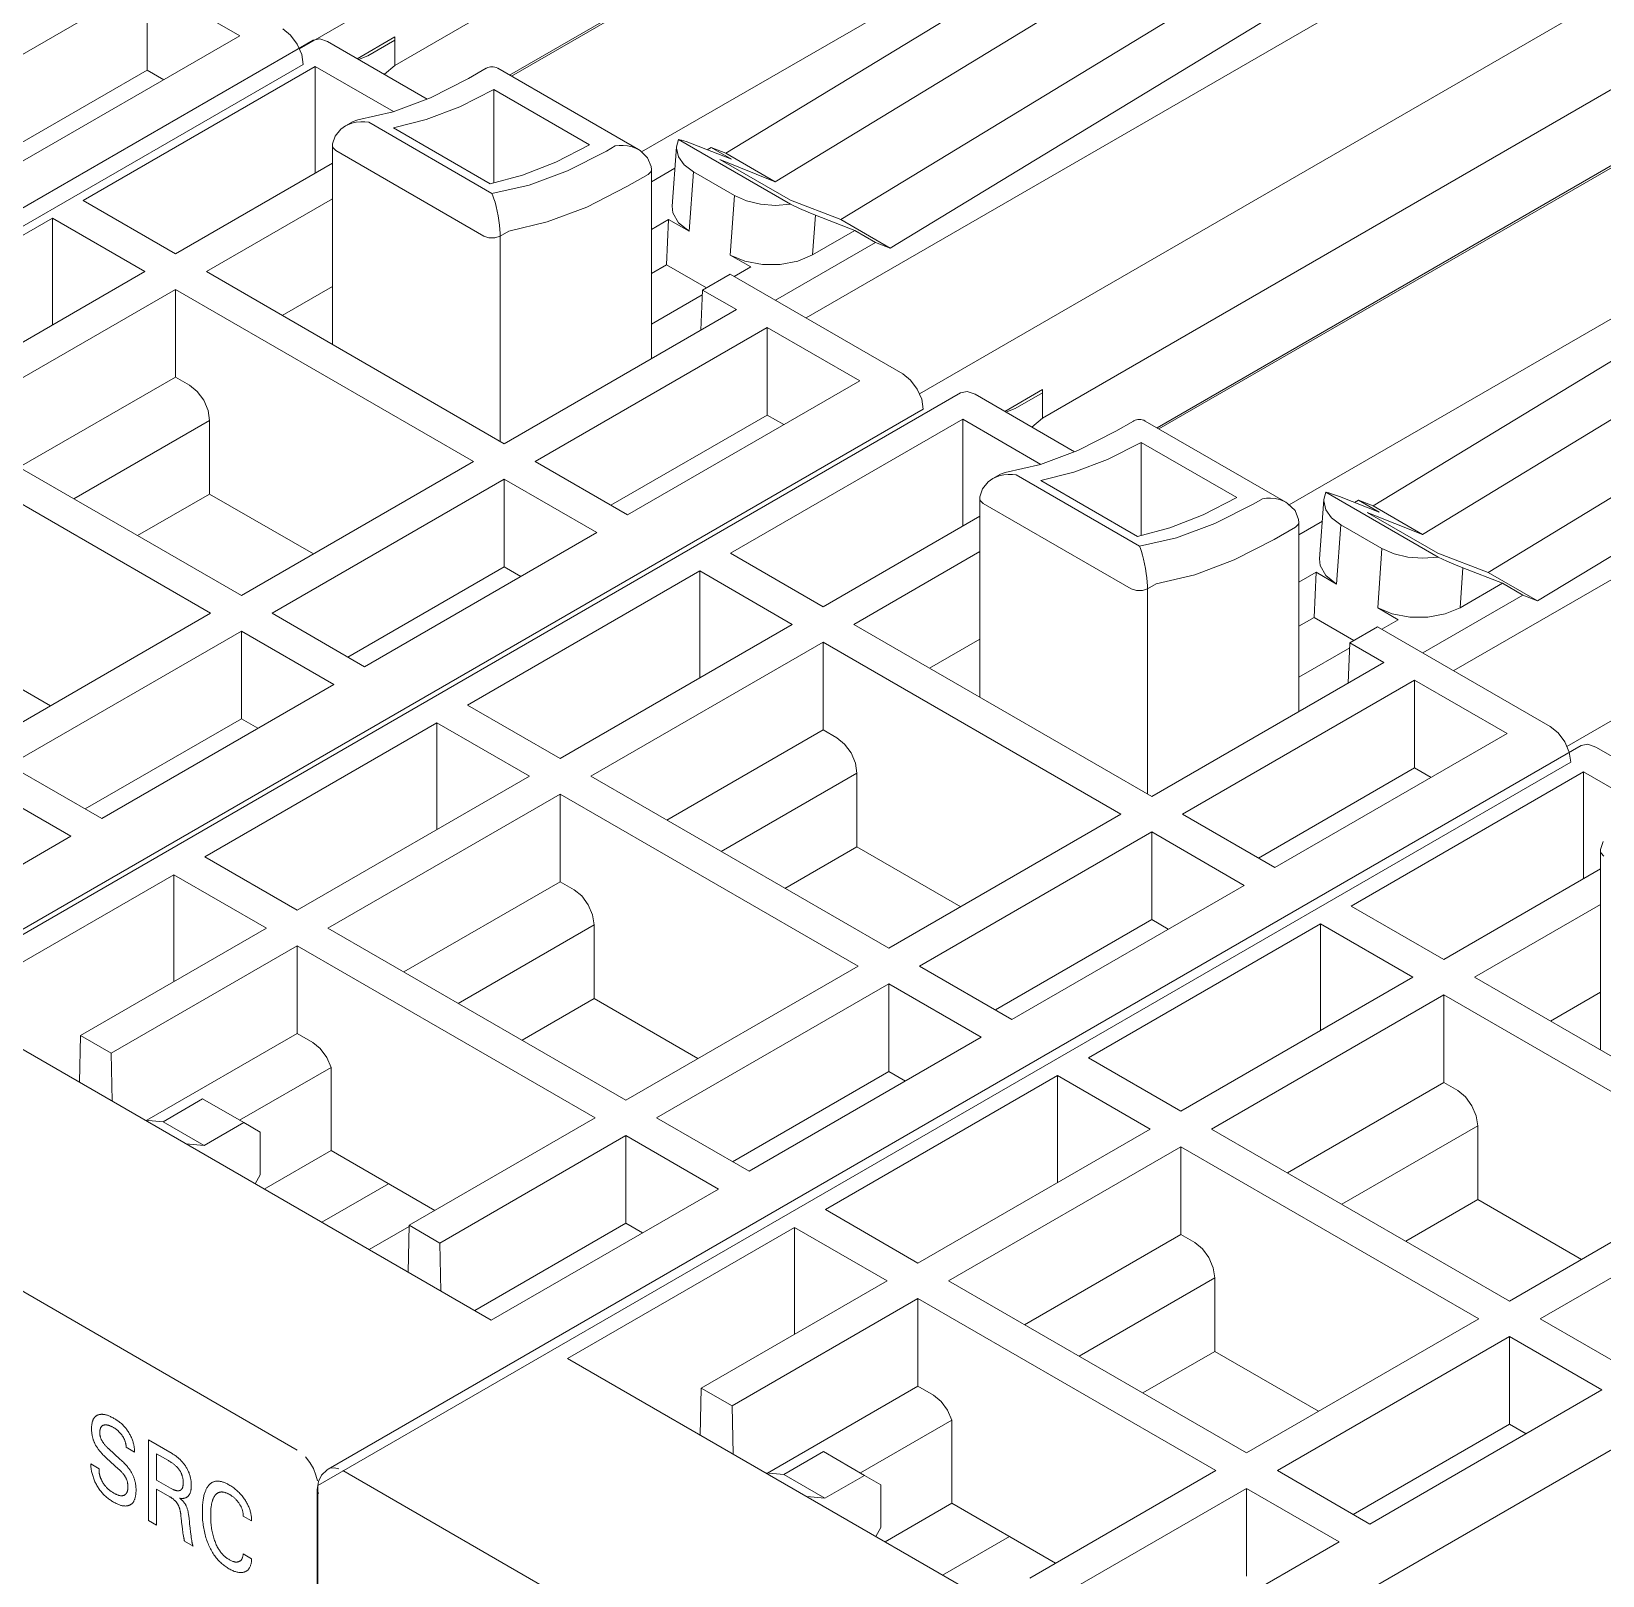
# Model space of a CAD drawing. Header units: inches. Extents: x 67248 to 85686, y -40174 to -31152.
# Drawn here: x 82487.29 to 82516.5, y -32915.84 to -32887.14 of the extents above; entities that cross this region are included whole.
import ezdxf

# ---------------------------------------------------------------- set-up
doc = ezdxf.new("R2010")
doc.units = ezdxf.units.IN
doc.header["$MEASUREMENT"] = 0

# ---------------------------------------------------------------- blocks, each defined once
blk = doc.blocks.new('ET200S')
at = {"lineweight": 0}
for p, q in [((110.693, 51.193), (97.621, 43.646)), ((101.272, 43.175), (113.043, 49.971)), ((110.338, 49.754), (99.267, 43.362)), ((110.338, 48.448), (101.239, 43.194)), ((112.427, 47.017), (103.513, 41.871)), ((112.957, 46.711), (104.961, 41.85)), ((113.805, 46.221), (105.81, 41.36)), ((114.937, 45.568), (106.941, 40.707)), ((121.365, 45.258), (108.293, 37.711)), ((115.573, 44.949), (107.79, 40.217)), ((95.002, 44.788), (91.006, 42.481)), ((95.002, 44.788), (95.002, 43.28)), ((95.002, 44.788), (96.594, 43.869)), ((116.316, 44.772), (106.345, 39.016)), ((92.598, 41.562), (96.594, 43.869)), ((97.336, 43.991), (97.471, 43.882)), ((97.471, 43.882), (97.586, 43.727)), ((97.858, 43.796), (97.972, 43.819)), ((97.972, 43.819), (98.108, 43.772)), ((99.267, 43.852), (98.618, 43.477)), ((99.267, 43.362), (99.267, 43.852)), ((112.415, 37.105), (124.186, 43.901)), ((76.291, 31.345), (97.858, 43.796)), ((97.586, 43.727), (97.662, 43.551)), ((97.662, 43.551), (97.689, 43.379)), ((99.822, 42.782), (98.108, 43.772)), ((98.801, 43.528), (99.267, 43.797)), ((121.482, 43.684), (110.41, 37.292)), ((76.122, 30.927), (97.689, 43.379)), ((95.002, 43.28), (92.312, 41.727)), ((97.896, 43.344), (93.899, 41.036)), ((95.288, 43.115), (95.002, 43.28)), ((97.896, 43.344), (97.896, 41.505)), ((97.896, 43.344), (99.242, 42.566)), ((98.64, 43.464), (98.801, 43.528)), ((99.084, 43.208), (99.267, 43.362)), ((100.533, 43.137), (100.836, 43.311)), ((100.846, 43.315), (100.836, 43.312)), ((100.843, 43.315), (100.836, 43.312)), ((100.864, 43.325), (100.843, 43.315)), ((100.886, 43.332), (100.864, 43.325)), ((100.91, 43.337), (100.886, 43.332)), ((100.934, 43.338), (100.91, 43.337)), ((100.96, 43.337), (100.934, 43.338)), ((100.985, 43.332), (100.96, 43.337)), ((101.01, 43.324), (100.985, 43.332)), ((101.036, 43.312), (101.01, 43.324)), ((101.027, 43.315), (101.036, 43.312)), ((101.037, 43.311), (103.457, 41.914)), ((100.533, 43.137), (99.876, 42.802)), ((99.876, 42.802), (99.235, 42.564)), ((100.384, 42.65), (100.967, 42.944)), ((100.967, 41.341), (100.967, 42.944)), ((102.614, 41.994), (100.967, 42.944)), ((99.235, 42.564), (98.626, 42.426)), ((99.806, 42.43), (100.384, 42.65)), ((98.333, 42.264), (98.235, 42.146)), ((98.415, 42.322), (98.333, 42.264)), ((98.415, 42.322), (98.546, 42.398)), ((98.415, 42.322), (98.453, 42.341)), ((98.415, 42.322), (98.415, 42.322)), ((98.453, 42.341), (98.525, 42.368)), ((98.525, 42.368), (98.601, 42.384)), ((98.546, 42.398), (98.626, 42.426)), ((98.601, 42.384), (98.677, 42.391)), ((98.677, 42.391), (98.749, 42.39)), ((98.749, 42.39), (98.815, 42.384)), ((100.936, 41.159), (98.815, 42.384)), ((99.239, 42.286), (99.806, 42.43)), ((100.905, 41.324), (99.239, 42.286)), ((121.482, 42.377), (112.383, 37.124)), ((98.192, 42.009), (98.191, 41.976)), ((98.191, 41.976), (98.191, 38.559)), ((98.191, 41.976), (98.197, 41.946)), ((98.235, 42.146), (98.192, 42.009)), ((98.197, 41.946), (98.249, 41.894)), ((102.614, 41.994), (102.033, 41.698)), ((103.058, 41.976), (102.905, 41.887)), ((103.123, 41.982), (103.058, 41.976)), ((103.195, 41.983), (103.123, 41.982)), ((103.271, 41.976), (103.195, 41.983)), ((103.348, 41.96), (103.271, 41.976)), ((103.42, 41.933), (103.348, 41.96)), ((103.457, 41.914), (103.42, 41.933)), ((104.113, 41.96), (104.039, 40.938)), ((104.113, 41.96), (104.112, 41.936)), ((104.112, 41.936), (104.146, 41.787)), ((104.146, 42.086), (104.113, 41.96)), ((104.197, 42.075), (104.146, 42.086)), ((104.146, 42.086), (106.077, 40.971)), ((104.277, 42.05), (104.197, 42.075)), ((104.383, 42.011), (104.277, 42.05)), ((104.383, 42.011), (105.062, 41.745)), ((104.641, 41.91), (104.709, 41.949)), ((104.961, 41.85), (104.709, 41.949)), ((104.709, 41.949), (105.062, 41.745)), ((95.491, 40.117), (98.191, 41.676)), ((100.795, 40.424), (98.249, 41.894)), ((102.033, 41.698), (101.462, 41.474)), ((102.905, 41.887), (102.236, 41.547)), ((103.458, 41.914), (103.457, 41.914)), ((103.487, 41.896), (103.458, 41.914)), ((103.616, 41.772), (103.487, 41.896)), ((103.678, 41.619), (103.616, 41.772)), ((104.146, 41.787), (104.246, 41.648)), ((104.246, 41.648), (104.405, 41.528)), ((105.81, 41.36), (104.858, 41.74)), ((104.858, 41.74), (106.072, 41.04)), ((104.961, 41.85), (105.81, 41.36)), ((101.462, 41.474), (100.905, 41.324)), ((102.236, 41.547), (101.577, 41.303)), ((103.623, 41.486), (103.258, 41.275)), ((103.623, 41.486), (103.675, 41.537)), ((103.675, 41.537), (103.682, 41.567)), ((103.682, 41.568), (103.678, 41.619)), ((103.682, 41.356), (104.086, 41.59)), ((103.682, 38.314), (103.682, 41.568)), ((104.405, 41.528), (104.33, 40.506)), ((104.405, 41.528), (105.112, 41.12)), ((101.577, 41.303), (100.936, 41.159)), ((100.936, 41.159), (100.953, 41.118)), ((100.953, 41.118), (100.971, 41.067)), ((103.258, 41.275), (102.569, 40.923)), ((105.037, 40.098), (105.112, 41.12)), ((105.112, 41.12), (105.318, 41.029)), ((95.491, 40.117), (93.899, 41.036)), ((98.191, 41.064), (96.021, 39.812)), ((100.971, 41.067), (100.99, 41.005)), ((100.99, 41.005), (101.009, 40.934)), ((101.009, 40.934), (101.027, 40.855)), ((101.027, 40.855), (101.043, 40.773)), ((102.569, 40.923), (101.889, 40.667)), ((104.05, 40.825), (104.039, 40.938)), ((105.318, 41.029), (105.559, 40.971)), ((105.559, 40.971), (105.817, 40.952)), ((105.817, 40.952), (106.077, 40.971)), ((106.941, 40.707), (106.072, 41.04)), ((106.077, 40.971), (106.231, 40.901)), ((106.231, 40.901), (106.376, 40.838)), ((106.376, 40.838), (106.504, 40.786)), ((123.57, 40.947), (114.656, 35.801)), ((93.37, 40.731), (89.374, 38.424)), ((93.37, 40.731), (93.37, 38.893)), ((93.37, 40.731), (94.962, 39.812)), ((101.043, 40.773), (101.056, 40.69)), ((101.056, 40.69), (101.066, 40.611)), ((101.066, 40.611), (101.073, 40.538)), ((101.889, 40.667), (101.227, 40.511)), ((103.682, 40.54), (103.977, 40.71)), ((103.943, 39.93), (103.977, 40.71)), ((103.977, 40.71), (104.33, 40.506)), ((104.147, 40.651), (104.05, 40.825)), ((104.33, 40.506), (104.147, 40.651)), ((106.454, 40.099), (106.504, 40.786)), ((106.504, 40.786), (107.184, 40.52)), ((106.941, 40.707), (107.79, 40.217)), ((124.1, 40.641), (116.105, 35.78)), ((100.884, 40.394), (100.795, 40.424)), ((100.988, 40.394), (100.884, 40.394)), ((101.078, 40.424), (100.988, 40.394)), ((101.073, 40.538), (101.077, 40.475)), ((101.077, 40.475), (101.078, 40.424)), ((101.227, 40.511), (101.078, 40.424)), ((101.078, 40.424), (101.078, 36.892)), ((107.537, 40.316), (105.815, 39.322)), ((106.454, 40.099), (107.184, 40.52)), ((107.537, 40.316), (107.184, 40.52)), ((107.79, 40.217), (107.537, 40.316)), ((105.289, 39.992), (105.037, 40.098)), ((105.037, 40.098), (105.391, 39.893)), ((106.454, 40.099), (106.201, 39.993)), ((124.949, 40.151), (116.953, 35.29)), ((90.966, 37.505), (94.962, 39.812)), ((101.148, 36.851), (96.021, 39.812)), ((103.682, 39.779), (103.943, 39.93)), ((104.628, 39.535), (103.943, 39.93)), ((104.56, 39.496), (105.037, 39.771)), ((108.007, 38.056), (105.037, 39.771)), ((105.108, 39.73), (105.391, 39.893)), ((105.59, 39.936), (105.289, 39.992)), ((105.899, 39.936), (105.59, 39.936)), ((106.201, 39.993), (105.899, 39.936)), ((95.491, 39.506), (91.495, 37.199)), ((95.491, 39.506), (95.491, 37.998)), ((95.491, 39.506), (100.619, 36.546)), ((98.191, 39.556), (97.327, 39.058)), ((104.529, 38.803), (104.56, 39.496)), ((105.144, 39.159), (104.56, 39.496)), ((126.08, 39.498), (118.085, 34.637)), ((103.682, 38.907), (104.556, 39.412)), ((101.148, 36.851), (105.144, 39.159)), ((132.508, 39.188), (119.436, 31.641)), ((105.674, 38.853), (101.678, 36.546)), ((105.674, 38.853), (105.674, 37.345)), ((105.674, 38.853), (107.266, 37.934)), ((127.459, 38.702), (117.489, 32.946)), ((126.717, 38.879), (118.933, 34.147)), ((95.491, 37.998), (92.801, 36.445)), ((95.731, 37.86), (95.491, 37.998)), ((95.731, 37.86), (95.864, 37.752)), ((103.27, 35.627), (107.266, 37.934)), ((108.007, 38.056), (108.143, 37.947)), ((108.143, 37.947), (108.257, 37.792)), ((87.434, 25.275), (109.001, 37.726)), ((95.864, 37.752), (95.975, 37.6)), ((95.975, 37.6), (96.05, 37.425)), ((108.257, 37.792), (108.334, 37.616)), ((108.334, 37.616), (108.361, 37.444)), ((109.001, 37.726), (109.116, 37.749)), ((109.116, 37.749), (109.251, 37.702)), ((110.965, 36.712), (109.251, 37.702)), ((110.41, 37.782), (109.761, 37.407)), ((109.944, 37.458), (110.41, 37.727)), ((110.41, 37.292), (110.41, 37.782)), ((86.794, 24.993), (108.361, 37.444)), ((96.05, 37.425), (96.076, 37.253)), ((105.674, 37.345), (102.984, 35.792)), ((105.96, 37.18), (105.674, 37.345)), ((109.783, 37.394), (109.944, 37.458)), ((96.623, 34.239), (91.495, 37.199)), ((96.076, 37.253), (93.739, 35.904)), ((96.076, 37.253), (96.076, 35.985)), ((109.039, 37.274), (105.043, 34.966)), ((109.039, 37.274), (109.039, 35.435)), ((109.039, 37.274), (110.385, 36.496)), ((110.227, 37.138), (110.41, 37.292)), ((111.677, 37.067), (111.019, 36.732)), ((111.677, 37.067), (111.979, 37.241)), ((111.989, 37.245), (111.979, 37.241)), ((111.986, 37.245), (111.979, 37.241)), ((112.007, 37.255), (111.986, 37.245)), ((112.029, 37.262), (112.007, 37.255)), ((112.053, 37.267), (112.029, 37.262)), ((112.078, 37.268), (112.053, 37.267)), ((112.103, 37.267), (112.078, 37.268)), ((112.128, 37.262), (112.103, 37.267)), ((112.154, 37.254), (112.128, 37.262)), ((112.179, 37.241), (112.154, 37.254)), ((112.17, 37.245), (112.179, 37.241)), ((112.18, 37.241), (114.6, 35.844)), ((90.966, 36.893), (96.094, 33.933)), ((111.528, 36.58), (112.111, 36.874)), ((112.111, 35.271), (112.111, 36.874)), ((113.757, 35.924), (112.111, 36.874)), ((96.623, 34.239), (100.619, 36.546)), ((103.27, 35.627), (101.678, 36.546)), ((111.019, 36.732), (110.378, 36.494)), ((110.95, 36.36), (111.528, 36.58)), ((101.148, 36.24), (97.152, 33.933)), ((101.148, 36.24), (101.148, 34.732)), ((101.148, 36.24), (102.74, 35.321)), ((109.558, 36.252), (109.476, 36.194)), ((109.558, 36.252), (109.596, 36.271)), ((109.558, 36.252), (109.558, 36.252)), ((109.559, 36.252), (109.69, 36.328)), ((109.596, 36.271), (109.668, 36.298)), ((109.668, 36.298), (109.744, 36.314)), ((109.69, 36.328), (109.769, 36.356)), ((109.744, 36.314), (109.82, 36.321)), ((110.378, 36.494), (109.769, 36.356)), ((109.82, 36.321), (109.893, 36.32)), ((109.893, 36.32), (109.958, 36.314)), ((112.079, 35.089), (109.958, 36.314)), ((110.382, 36.216), (110.95, 36.36)), ((94.837, 35.27), (96.076, 35.985)), ((97.862, 34.954), (96.076, 35.985)), ((109.379, 36.076), (109.336, 35.939)), ((109.476, 36.194), (109.379, 36.076)), ((112.048, 35.254), (110.382, 36.216)), ((115.29, 36.016), (115.257, 35.89)), ((115.341, 36.005), (115.29, 36.016)), ((115.29, 36.016), (117.22, 34.901)), ((115.42, 35.98), (115.341, 36.005)), ((115.526, 35.941), (115.42, 35.98)), ((109.336, 35.939), (109.334, 35.906)), ((109.334, 35.906), (109.334, 32.489)), ((109.334, 35.905), (109.341, 35.875)), ((109.341, 35.875), (109.392, 35.824)), ((111.938, 34.354), (109.392, 35.824)), ((113.757, 35.924), (113.177, 35.628)), ((114.048, 35.817), (113.379, 35.477)), ((114.201, 35.905), (114.048, 35.817)), ((114.266, 35.912), (114.201, 35.905)), ((114.339, 35.913), (114.266, 35.912)), ((114.415, 35.906), (114.339, 35.913)), ((114.491, 35.89), (114.415, 35.906)), ((114.563, 35.863), (114.491, 35.89)), ((114.601, 35.844), (114.563, 35.863)), ((114.601, 35.844), (114.601, 35.844)), ((114.63, 35.825), (114.601, 35.844)), ((114.759, 35.702), (114.63, 35.825)), ((114.821, 35.549), (114.759, 35.702)), ((115.257, 35.89), (115.182, 34.868)), ((115.257, 35.89), (115.256, 35.866)), ((115.256, 35.866), (115.29, 35.716)), ((115.29, 35.716), (115.389, 35.578)), ((115.526, 35.941), (116.205, 35.675)), ((115.784, 35.84), (115.852, 35.879)), ((116.105, 35.78), (115.852, 35.879)), ((115.852, 35.879), (116.205, 35.675)), ((116.105, 35.78), (116.953, 35.29)), ((106.635, 34.047), (109.334, 35.606)), ((113.177, 35.628), (112.605, 35.404)), ((113.379, 35.477), (112.72, 35.233)), ((114.766, 35.415), (114.818, 35.467)), ((114.818, 35.467), (114.825, 35.497)), ((114.825, 35.497), (114.821, 35.549)), ((114.825, 35.286), (115.23, 35.52)), ((114.825, 32.244), (114.825, 35.497)), ((115.389, 35.578), (115.548, 35.458)), ((115.548, 35.458), (115.474, 34.436)), ((115.548, 35.458), (116.255, 35.05)), ((116.953, 35.29), (116.001, 35.67)), ((116.001, 35.67), (117.215, 34.969)), ((98.744, 33.014), (102.74, 35.321)), ((112.605, 35.404), (112.048, 35.254)), ((112.72, 35.233), (112.079, 35.089)), ((114.402, 35.205), (113.712, 34.853)), ((114.766, 35.415), (114.402, 35.205)), ((106.635, 34.047), (105.043, 34.966)), ((109.334, 34.994), (107.164, 33.742)), ((112.079, 35.089), (112.096, 35.048)), ((112.096, 35.048), (112.114, 34.997)), ((112.114, 34.997), (112.133, 34.935)), ((112.133, 34.935), (112.152, 34.864)), ((116.181, 34.027), (116.255, 35.05)), ((116.255, 35.05), (116.462, 34.959)), ((116.462, 34.959), (116.702, 34.901)), ((116.702, 34.901), (116.961, 34.881)), ((116.961, 34.881), (117.22, 34.901)), ((118.085, 34.637), (117.215, 34.969)), ((117.22, 34.901), (117.374, 34.831)), ((101.148, 34.732), (98.458, 33.179)), ((104.513, 34.661), (100.517, 32.354)), ((101.434, 34.567), (101.148, 34.732)), ((104.513, 34.661), (104.513, 32.823)), ((104.513, 34.661), (106.105, 33.742)), ((112.152, 34.864), (112.17, 34.785)), ((112.17, 34.785), (112.186, 34.703)), ((112.186, 34.703), (112.199, 34.62)), ((112.199, 34.62), (112.21, 34.541)), ((113.712, 34.853), (113.032, 34.597)), ((114.825, 34.469), (115.12, 34.64)), ((115.087, 33.86), (115.12, 34.64)), ((115.12, 34.64), (115.474, 34.436)), ((115.193, 34.755), (115.182, 34.868)), ((115.29, 34.581), (115.193, 34.755)), ((117.374, 34.831), (117.519, 34.768)), ((117.519, 34.768), (117.647, 34.716)), ((117.598, 34.029), (117.647, 34.716)), ((117.647, 34.716), (118.327, 34.45)), ((118.085, 34.637), (118.933, 34.147)), ((112.028, 34.324), (111.938, 34.354)), ((112.221, 34.354), (112.131, 34.324)), ((112.21, 34.541), (112.216, 34.468)), ((112.216, 34.468), (112.22, 34.405)), ((112.22, 34.405), (112.221, 34.354)), ((112.371, 34.44), (112.221, 34.354)), ((112.221, 34.354), (112.221, 30.822)), ((113.032, 34.597), (112.371, 34.44)), ((115.474, 34.436), (115.29, 34.581)), ((117.598, 34.029), (118.327, 34.45)), ((118.68, 34.246), (118.327, 34.45)), ((112.131, 34.324), (112.028, 34.324)), ((118.68, 34.246), (116.959, 33.252)), ((118.933, 34.147), (118.68, 34.246)), ((92.097, 31.626), (96.094, 33.933)), ((98.744, 33.014), (97.152, 33.933)), ((114.825, 33.709), (115.087, 33.86)), ((115.771, 33.465), (115.087, 33.86)), ((116.433, 33.922), (116.181, 34.027)), ((116.181, 34.027), (116.534, 33.823)), ((116.251, 33.66), (116.534, 33.823)), ((116.733, 33.866), (116.433, 33.922)), ((117.043, 33.866), (116.733, 33.866)), ((117.344, 33.922), (117.043, 33.866)), ((117.598, 34.029), (117.344, 33.922)), ((96.623, 33.627), (92.627, 31.32)), ((96.623, 33.627), (96.623, 32.119)), ((96.623, 33.627), (98.215, 32.708)), ((102.109, 31.434), (106.105, 33.742)), ((112.292, 30.781), (107.164, 33.742)), ((115.704, 33.426), (116.18, 33.701)), ((119.151, 31.986), (116.18, 33.701)), ((93.336, 32.341), (91.55, 33.372)), ((106.635, 33.436), (102.639, 31.129)), ((106.635, 33.436), (106.635, 31.928)), ((106.635, 33.436), (111.762, 30.476)), ((109.334, 33.486), (108.47, 32.988)), ((114.825, 32.836), (115.7, 33.341)), ((115.672, 32.733), (115.704, 33.426)), ((116.288, 33.088), (115.704, 33.426)), ((112.292, 30.781), (116.288, 33.088)), ((116.817, 32.783), (112.821, 30.476)), ((116.817, 32.783), (116.817, 31.275)), ((116.817, 32.783), (118.409, 31.864)), ((94.219, 30.401), (98.215, 32.708)), ((102.109, 31.434), (100.517, 32.354)), ((96.623, 32.119), (93.933, 30.566)), ((99.988, 32.048), (95.992, 29.741)), ((96.909, 31.954), (96.623, 32.119)), ((99.988, 32.048), (99.988, 30.21)), ((99.988, 32.048), (101.58, 31.129)), ((106.635, 31.928), (103.945, 30.375)), ((106.875, 31.789), (106.635, 31.928)), ((119.151, 31.986), (119.286, 31.877)), ((98.118, 19.205), (119.685, 31.656)), ((106.875, 31.789), (107.007, 31.682)), ((107.007, 31.682), (107.119, 31.53)), ((114.413, 29.557), (118.409, 31.864)), ((119.286, 31.877), (119.401, 31.722)), ((119.401, 31.722), (119.477, 31.546)), ((119.685, 31.656), (119.8, 31.679)), ((119.8, 31.679), (119.935, 31.631)), ((97.937, 18.922), (119.504, 31.374)), ((107.119, 31.53), (107.193, 31.355)), ((119.477, 31.546), (119.504, 31.374)), ((121.649, 30.642), (119.935, 31.631)), ((94.219, 30.401), (92.627, 31.32)), ((97.584, 28.822), (101.58, 31.129)), ((107.766, 28.169), (102.639, 31.129)), ((107.219, 31.183), (104.882, 29.834)), ((107.193, 31.355), (107.219, 31.183)), ((107.219, 31.183), (107.219, 29.915)), ((116.817, 31.275), (114.127, 29.722)), ((119.723, 31.203), (115.727, 28.896)), ((117.103, 31.11), (116.817, 31.275)), ((119.723, 31.203), (119.723, 29.365)), ((119.723, 31.203), (121.069, 30.426)), ((92.097, 31.015), (93.689, 30.096)), ((102.109, 30.823), (98.113, 28.516)), ((102.109, 30.823), (102.109, 29.315)), ((102.109, 30.823), (107.237, 27.863)), ((107.766, 28.169), (111.762, 30.476)), ((114.413, 29.557), (112.821, 30.476)), ((89.782, 27.84), (93.689, 30.096)), ((112.292, 30.17), (108.296, 27.863)), ((112.292, 30.17), (112.292, 28.662)), ((112.292, 30.17), (113.884, 29.251)), ((105.98, 29.2), (107.219, 29.915)), ((109.005, 28.884), (107.219, 29.915)), ((120.019, 29.869), (120.018, 29.836)), ((120.018, 29.836), (120.018, 26.419)), ((120.018, 29.835), (120.025, 29.805)), ((120.062, 30.006), (120.019, 29.869)), ((120.025, 29.805), (120.076, 29.754)), ((97.584, 28.822), (95.992, 29.741)), ((117.319, 27.977), (120.018, 29.535)), ((95.462, 29.435), (91.555, 27.179)), ((95.462, 29.435), (95.462, 27.597)), ((95.462, 29.435), (97.054, 28.516)), ((102.109, 29.315), (99.419, 27.762)), ((102.349, 29.177), (102.109, 29.315)), ((109.887, 26.944), (113.884, 29.251)), ((102.349, 29.177), (102.482, 29.069)), ((102.482, 29.069), (102.593, 28.917)), ((102.593, 28.917), (102.667, 28.742)), ((102.667, 28.742), (102.693, 28.57)), ((117.319, 27.977), (115.727, 28.896)), ((120.018, 28.924), (117.848, 27.672)), ((93.854, 26.669), (97.054, 28.516)), ((103.241, 25.556), (98.113, 28.516)), ((102.693, 28.57), (100.357, 27.221)), ((102.693, 28.57), (102.693, 27.302)), ((112.292, 28.662), (109.602, 27.109)), ((115.197, 28.591), (111.201, 26.283)), ((112.577, 28.497), (112.292, 28.662)), ((115.197, 28.591), (115.197, 26.752)), ((115.197, 28.591), (116.789, 27.672)), ((97.584, 28.21), (94.384, 26.363)), ((97.584, 28.21), (97.584, 26.702)), ((97.584, 28.21), (102.711, 25.25)), ((103.241, 25.556), (107.237, 27.863)), ((109.887, 26.944), (108.296, 27.863)), ((112.793, 25.364), (116.789, 27.672)), ((122.976, 24.711), (117.848, 27.672)), ((107.766, 27.557), (103.77, 25.25)), ((107.766, 27.557), (107.766, 26.049)), ((107.766, 27.557), (109.358, 26.638)), ((117.319, 27.366), (113.323, 25.059)), ((117.319, 27.366), (117.319, 25.858)), ((117.319, 27.366), (122.446, 24.406)), ((120.018, 27.416), (119.154, 26.917)), ((100.925, 21.77), (91.555, 27.179)), ((101.455, 26.587), (102.693, 27.302)), ((104.479, 26.271), (102.693, 27.302)), ((93.836, 25.863), (93.854, 26.669)), ((94.384, 26.363), (93.854, 26.669)), ((97.584, 26.702), (94.997, 25.209)), ((97.851, 26.548), (97.584, 26.702)), ((97.851, 26.548), (97.982, 26.442)), ((105.362, 24.331), (109.358, 26.638)), ((94.384, 26.363), (94.402, 25.536)), ((97.982, 26.442), (98.093, 26.292)), ((98.093, 26.292), (98.168, 26.119)), ((112.793, 25.364), (111.201, 26.283)), ((98.168, 26.119), (96.593, 25.21)), ((98.168, 26.119), (98.168, 24.689)), ((107.766, 26.049), (105.076, 24.496)), ((110.672, 25.978), (106.676, 23.671)), ((108.052, 25.884), (107.766, 26.049)), ((110.672, 25.978), (110.672, 24.14)), ((110.672, 25.978), (112.264, 25.059)), ((117.319, 25.858), (114.629, 24.305)), ((117.558, 25.719), (117.319, 25.858)), ((117.558, 25.719), (117.691, 25.612)), ((95.957, 25.577), (95.277, 25.184)), ((95.957, 25.577), (96.665, 25.169)), ((117.691, 25.612), (117.803, 25.46)), ((117.803, 25.46), (117.877, 25.284)), ((97.584, 19.535), (87.684, 25.25)), ((95.277, 25.184), (94.963, 25.212)), ((95.277, 25.184), (95.984, 24.776)), ((96.665, 25.169), (95.984, 24.776)), ((96.665, 25.169), (96.947, 25.005)), ((99.511, 23.403), (102.711, 25.25)), ((105.362, 24.331), (103.77, 25.25)), ((108.621, 12.852), (130.188, 25.304)), ((117.877, 25.284), (117.903, 25.112)), ((96.947, 24.27), (96.947, 25.005)), ((103.241, 24.945), (100.041, 23.097)), ((103.241, 24.945), (103.241, 23.436)), ((103.241, 24.945), (104.833, 24.025)), ((108.268, 22.752), (112.264, 25.059)), ((118.45, 22.098), (113.323, 25.059)), ((117.903, 25.112), (115.566, 23.763)), ((117.903, 25.112), (117.903, 23.845)), ((95.984, 24.776), (95.67, 24.804)), ((97.018, 24.025), (98.168, 24.689)), ((99.954, 23.658), (98.168, 24.689)), ((112.793, 24.753), (108.797, 22.446)), ((112.793, 24.753), (112.793, 23.245)), ((112.793, 24.753), (117.921, 21.793)), ((118.45, 22.098), (122.446, 24.406)), ((96.947, 24.27), (96.859, 24.117)), ((98.008, 23.454), (99.158, 24.118)), ((122.976, 24.1), (118.979, 21.793)), ((100.925, 21.77), (104.833, 24.025)), ((116.664, 23.13), (117.903, 23.845)), ((119.689, 22.814), (117.903, 23.845)), ((108.268, 22.752), (106.676, 23.671)), ((99.511, 23.382), (98.821, 22.984)), ((99.511, 23.403), (99.493, 22.597)), ((100.041, 23.097), (99.511, 23.403)), ((103.241, 23.436), (100.64, 21.935)), ((106.146, 23.365), (102.239, 21.109)), ((103.527, 23.271), (103.241, 23.436)), ((106.146, 23.365), (106.146, 21.527)), ((106.146, 23.365), (107.738, 22.446)), ((100.059, 22.27), (100.041, 23.097)), ((112.793, 23.245), (110.103, 21.692)), ((113.033, 23.107), (112.793, 23.245)), ((113.033, 23.107), (113.165, 22.999)), ((113.165, 22.999), (113.277, 22.847)), ((113.277, 22.847), (113.351, 22.672)), ((104.538, 20.598), (107.738, 22.446)), ((113.925, 19.486), (108.797, 22.446)), ((113.377, 22.5), (111.041, 21.151)), ((113.351, 22.672), (113.377, 22.5)), ((113.377, 22.5), (113.377, 21.232)), ((108.268, 22.14), (105.068, 20.293)), ((108.268, 22.14), (108.268, 20.632)), ((108.268, 22.14), (113.395, 19.18)), ((113.925, 19.486), (117.921, 21.793)), ((120.571, 20.874), (118.979, 21.793)), ((118.45, 21.487), (114.454, 19.18)), ((118.45, 21.487), (118.45, 19.979)), ((118.45, 21.487), (120.042, 20.568)), ((111.609, 15.7), (102.239, 21.109)), ((112.139, 20.517), (113.377, 21.232)), ((115.163, 20.201), (113.377, 21.232)), ((104.52, 19.793), (104.538, 20.598)), ((105.068, 20.293), (104.538, 20.598)), ((108.268, 20.632), (105.681, 19.139)), ((108.535, 20.478), (108.268, 20.632)), ((116.046, 18.261), (120.042, 20.568)), ((105.068, 20.293), (105.086, 19.466)), ((108.535, 20.478), (108.666, 20.372)), ((108.666, 20.372), (108.777, 20.222)), ((108.852, 20.049), (107.277, 19.14)), ((108.777, 20.222), (108.852, 20.049)), ((108.852, 20.049), (108.852, 18.619)), ((118.45, 19.979), (115.76, 18.426)), ((118.736, 19.814), (118.45, 19.979)), ((94.335, 19.559), (94.54, 19.374)), ((94.784, 19.5), (94.642, 19.582)), ((95.023, 18.321), (95.023, 19.709)), ((95.023, 19.709), (95.43, 19.474)), ((95.163, 19.471), (95.163, 19.019)), ((95.369, 19.352), (95.163, 19.471)), ((106.641, 19.507), (105.961, 19.114)), ((106.641, 19.507), (107.348, 19.098)), ((94.033, 19.295), (94.174, 19.214)), ((94.51, 19.208), (94.304, 19.394)), ((97.801, 19.323), (97.728, 19.416)), ((97.863, 19.215), (97.801, 19.323)), ((97.907, 19.105), (97.863, 19.215)), ((98.098, 19.192), (98.118, 19.205)), ((98.152, 19.22), (98.118, 19.205)), ((98.225, 19.228), (98.152, 19.22)), ((98.3, 19.212), (98.225, 19.228)), ((95.163, 19.019), (95.406, 18.879)), ((97.931, 19.005), (97.907, 19.105)), ((97.927, 18.853), (97.948, 18.991)), ((97.948, 18.991), (98.005, 19.103)), ((98.005, 19.103), (98.098, 19.192)), ((108.268, 13.465), (98.368, 19.18)), ((105.961, 19.114), (105.647, 19.142)), ((105.961, 19.114), (106.668, 18.706)), ((107.348, 19.098), (106.668, 18.706)), ((107.348, 19.098), (107.631, 18.935)), ((107.631, 18.2), (107.631, 18.935)), ((110.195, 17.332), (113.395, 19.18)), ((116.046, 18.261), (114.454, 19.18)), ((95.163, 18.862), (95.163, 18.24)), ((95.393, 18.729), (95.163, 18.862)), ((97.927, 18.853), (97.927, -46.63)), ((97.95, 18.787), (97.927, 18.853)), ((97.937, -46.561), (97.937, 18.922)), ((106.668, 18.706), (106.354, 18.734)), ((113.925, 18.874), (110.724, 17.027)), ((113.925, 18.874), (113.925, 17.366)), ((113.925, 18.874), (115.517, 17.955)), ((95.589, 18.349), (95.582, 18.411)), ((96.799, 18.316), (96.655, 18.399)), ((107.702, 17.955), (108.852, 18.619)), ((110.638, 17.588), (108.852, 18.619)), ((95.163, 18.24), (95.023, 18.321)), ((95.749, 18.122), (95.757, 18.057)), ((107.631, 18.2), (107.543, 18.047)), ((95.791, 17.879), (95.642, 17.964)), ((95.769, 17.973), (95.764, 18.006)), ((108.692, 17.384), (109.842, 18.048)), ((111.609, 15.7), (115.517, 17.955)), ((96.655, 17.746), (96.799, 17.664))]:
    blk.add_line(p, q, dxfattribs=at)
for points in [[(94.784, 19.5), (94.784, 19.512), (94.784, 19.524), (94.784, 19.536), (94.784, 19.548), (94.783, 19.561), (94.781, 19.574), (94.779, 19.587), (94.777, 19.6), (94.775, 19.613), (94.771, 19.628), (94.768, 19.644), (94.763, 19.659), (94.759, 19.674), (94.754, 19.69), (94.748, 19.705), (94.742, 19.72), (94.736, 19.736), (94.73, 19.751), (94.723, 19.765), (94.716, 19.78), (94.708, 19.795), (94.7, 19.809), (94.692, 19.824), (94.684, 19.838), (94.675, 19.852), (94.666, 19.865), (94.657, 19.879), (94.648, 19.892), (94.638, 19.904), (94.628, 19.917), (94.618, 19.929), (94.606, 19.942), (94.594, 19.954), (94.582, 19.966), (94.57, 19.978), (94.558, 19.989), (94.545, 20), (94.533, 20.01), (94.52, 20.02), (94.507, 20.03), (94.494, 20.039), (94.481, 20.048), (94.468, 20.056), (94.455, 20.064), (94.442, 20.072), (94.429, 20.08), (94.414, 20.088), (94.4, 20.096), (94.385, 20.103), (94.371, 20.11), (94.357, 20.116), (94.342, 20.122), (94.328, 20.128), (94.317, 20.132), (94.306, 20.135), (94.295, 20.139), (94.284, 20.142), (94.273, 20.144), (94.262, 20.146), (94.251, 20.148), (94.24, 20.149), (94.231, 20.15), (94.221, 20.15), (94.211, 20.15), (94.202, 20.149), (94.193, 20.148), (94.183, 20.147), (94.175, 20.145), (94.166, 20.143), (94.158, 20.14), (94.151, 20.137), (94.143, 20.134), (94.136, 20.13), (94.129, 20.126), (94.123, 20.122), (94.116, 20.117), (94.11, 20.112), (94.104, 20.106), (94.099, 20.1), (94.093, 20.094), (94.088, 20.087), (94.084, 20.079), (94.079, 20.072), (94.075, 20.064), (94.071, 20.056), (94.067, 20.047), (94.064, 20.038), (94.061, 20.029), (94.058, 20.02), (94.055, 20.007), (94.053, 19.995), (94.051, 19.982), (94.049, 19.969), (94.047, 19.956), (94.046, 19.943), (94.045, 19.929), (94.045, 19.915), (94.045, 19.901)], [(94.045, 19.901), (94.045, 19.89), (94.045, 19.879), (94.046, 19.868), (94.046, 19.857), (94.047, 19.845), (94.049, 19.834), (94.05, 19.822), (94.051, 19.811), (94.053, 19.799), (94.055, 19.789), (94.057, 19.778), (94.06, 19.767), (94.062, 19.757), (94.065, 19.746), (94.068, 19.735), (94.071, 19.724), (94.075, 19.713), (94.078, 19.703), (94.082, 19.692), (94.086, 19.682), (94.09, 19.672), (94.095, 19.662), (94.1, 19.651), (94.104, 19.641), (94.109, 19.631), (94.115, 19.621), (94.12, 19.611), (94.126, 19.601), (94.133, 19.59), (94.14, 19.58), (94.146, 19.57), (94.153, 19.56), (94.16, 19.55), (94.168, 19.54), (94.178, 19.527), (94.188, 19.515), (94.198, 19.503), (94.208, 19.491), (94.218, 19.479), (94.229, 19.468), (94.241, 19.455), (94.254, 19.442), (94.266, 19.43), (94.279, 19.418), (94.291, 19.406), (94.304, 19.394)], [(94.335, 19.559), (94.327, 19.567), (94.319, 19.574), (94.311, 19.582), (94.303, 19.589), (94.296, 19.597), (94.288, 19.605), (94.281, 19.614), (94.274, 19.622), (94.266, 19.631), (94.259, 19.64), (94.253, 19.649), (94.248, 19.656), (94.243, 19.663), (94.238, 19.671), (94.233, 19.678), (94.229, 19.686), (94.225, 19.693), (94.22, 19.701), (94.217, 19.709), (94.213, 19.717), (94.209, 19.724), (94.206, 19.732), (94.203, 19.74), (94.201, 19.748), (94.199, 19.755), (94.197, 19.762), (94.195, 19.769), (94.193, 19.777), (94.192, 19.784), (94.19, 19.791), (94.189, 19.798), (94.189, 19.805), (94.188, 19.812), (94.187, 19.819), (94.187, 19.826), (94.187, 19.833), (94.187, 19.84), (94.187, 19.846), (94.187, 19.853), (94.188, 19.86), (94.188, 19.866), (94.189, 19.873), (94.19, 19.879), (94.191, 19.885), (94.193, 19.891), (94.194, 19.897), (94.196, 19.902), (94.197, 19.907), (94.199, 19.912), (94.201, 19.916), (94.203, 19.921), (94.206, 19.925), (94.208, 19.929), (94.211, 19.933), (94.213, 19.937), (94.216, 19.94), (94.219, 19.944), (94.223, 19.947), (94.226, 19.95), (94.23, 19.952), (94.233, 19.955), (94.237, 19.957), (94.241, 19.959), (94.245, 19.961), (94.249, 19.962), (94.254, 19.963), (94.258, 19.965), (94.263, 19.965), (94.267, 19.966), (94.273, 19.967), (94.278, 19.967), (94.284, 19.967), (94.29, 19.967), (94.295, 19.967), (94.301, 19.967), (94.307, 19.966), (94.313, 19.965), (94.321, 19.963), (94.328, 19.962), (94.336, 19.96), (94.344, 19.957), (94.351, 19.955), (94.359, 19.952), (94.367, 19.949), (94.376, 19.945), (94.385, 19.941), (94.393, 19.937), (94.402, 19.933), (94.411, 19.928), (94.42, 19.923), (94.429, 19.918), (94.436, 19.914), (94.444, 19.909), (94.451, 19.904), (94.459, 19.899), (94.466, 19.894), (94.474, 19.888), (94.481, 19.883), (94.491, 19.875), (94.5, 19.866)], [(94.5, 19.866), (94.506, 19.861), (94.511, 19.856), (94.517, 19.85), (94.522, 19.845), (94.528, 19.839), (94.533, 19.833), (94.539, 19.827), (94.544, 19.82), (94.549, 19.814), (94.554, 19.807), (94.559, 19.801), (94.564, 19.794), (94.569, 19.787), (94.573, 19.781), (94.578, 19.774), (94.582, 19.768), (94.586, 19.761), (94.59, 19.755), (94.593, 19.748), (94.597, 19.742), (94.601, 19.735), (94.604, 19.728), (94.607, 19.721), (94.61, 19.714), (94.613, 19.708), (94.616, 19.701), (94.619, 19.694), (94.621, 19.687), (94.623, 19.68), (94.626, 19.673), (94.628, 19.666), (94.63, 19.66), (94.631, 19.653), (94.633, 19.646), (94.634, 19.639), (94.636, 19.633), (94.637, 19.626), (94.638, 19.62), (94.639, 19.613), (94.64, 19.607), (94.64, 19.6), (94.641, 19.594), (94.641, 19.588), (94.642, 19.582)], [(95.56, 18.705), (95.57, 18.704), (95.58, 18.703), (95.589, 18.702), (95.599, 18.702), (95.608, 18.702), (95.617, 18.702), (95.626, 18.703), (95.635, 18.705), (95.643, 18.706), (95.651, 18.709), (95.659, 18.711), (95.667, 18.714), (95.673, 18.717), (95.679, 18.72), (95.685, 18.724), (95.69, 18.728), (95.696, 18.732), (95.701, 18.736), (95.706, 18.741), (95.711, 18.746), (95.715, 18.751), (95.72, 18.756), (95.724, 18.763), (95.729, 18.77), (95.733, 18.777), (95.737, 18.785), (95.74, 18.793), (95.743, 18.801), (95.746, 18.809), (95.749, 18.818), (95.751, 18.827), (95.754, 18.837), (95.756, 18.848), (95.757, 18.858), (95.759, 18.869), (95.76, 18.88), (95.761, 18.891), (95.761, 18.903), (95.762, 18.915), (95.762, 18.926), (95.762, 18.939), (95.761, 18.952), (95.761, 18.965), (95.76, 18.978), (95.759, 18.991), (95.757, 19.004), (95.755, 19.018), (95.753, 19.031), (95.75, 19.045), (95.748, 19.059), (95.744, 19.073), (95.741, 19.087), (95.736, 19.101), (95.732, 19.115), (95.727, 19.129), (95.722, 19.143), (95.716, 19.157), (95.71, 19.17), (95.704, 19.184), (95.697, 19.197), (95.69, 19.211), (95.683, 19.224), (95.675, 19.237), (95.667, 19.25), (95.659, 19.262), (95.651, 19.275), (95.642, 19.287), (95.633, 19.299), (95.623, 19.31), (95.614, 19.322), (95.604, 19.333), (95.595, 19.343), (95.584, 19.355), (95.573, 19.365), (95.563, 19.376), (95.552, 19.386), (95.541, 19.396), (95.53, 19.405), (95.518, 19.414), (95.506, 19.424), (95.493, 19.433), (95.481, 19.442), (95.468, 19.45), (95.456, 19.459), (95.443, 19.466), (95.43, 19.474)], [(94.033, 19.295), (94.033, 19.281), (94.033, 19.267), (94.034, 19.253), (94.035, 19.239), (94.036, 19.225), (94.038, 19.21), (94.04, 19.195), (94.043, 19.18), (94.046, 19.165), (94.05, 19.147), (94.054, 19.13), (94.059, 19.112), (94.064, 19.094), (94.07, 19.077), (94.076, 19.059), (94.082, 19.041), (94.089, 19.023), (94.097, 19.007), (94.104, 18.99), (94.112, 18.973), (94.12, 18.957), (94.128, 18.94), (94.137, 18.924), (94.147, 18.908), (94.156, 18.892), (94.166, 18.877), (94.176, 18.862), (94.186, 18.847), (94.197, 18.833), (94.208, 18.819), (94.219, 18.805), (94.231, 18.791), (94.244, 18.777), (94.257, 18.764), (94.27, 18.752), (94.283, 18.739), (94.297, 18.728), (94.31, 18.716), (94.324, 18.705), (94.338, 18.695), (94.352, 18.685), (94.366, 18.675), (94.38, 18.666), (94.394, 18.657), (94.408, 18.648), (94.422, 18.64), (94.437, 18.632), (94.453, 18.624), (94.468, 18.616), (94.483, 18.609), (94.498, 18.602), (94.513, 18.596), (94.528, 18.59), (94.539, 18.587), (94.551, 18.583), (94.562, 18.58), (94.574, 18.577), (94.585, 18.575), (94.596, 18.574), (94.607, 18.572), (94.618, 18.572), (94.628, 18.571), (94.638, 18.572), (94.648, 18.573), (94.658, 18.574), (94.667, 18.576), (94.676, 18.578), (94.685, 18.581), (94.694, 18.584), (94.701, 18.587), (94.709, 18.591), (94.716, 18.595), (94.723, 18.599), (94.729, 18.604), (94.736, 18.61), (94.742, 18.615), (94.748, 18.621), (94.753, 18.628), (94.759, 18.634), (94.764, 18.643), (94.77, 18.652), (94.775, 18.661), (94.779, 18.671), (94.784, 18.681), (94.788, 18.691), (94.791, 18.702), (94.794, 18.713), (94.797, 18.724), (94.8, 18.737), (94.803, 18.751), (94.805, 18.765), (94.807, 18.779), (94.808, 18.793), (94.809, 18.808), (94.81, 18.823), (94.81, 18.838), (94.81, 18.853)], [(94.312, 18.879), (94.306, 18.885), (94.3, 18.892), (94.294, 18.899), (94.287, 18.906), (94.282, 18.912), (94.278, 18.918), (94.273, 18.924), (94.268, 18.93), (94.263, 18.937), (94.259, 18.943), (94.254, 18.95), (94.25, 18.957), (94.245, 18.964), (94.241, 18.971), (94.237, 18.978), (94.233, 18.985), (94.229, 18.992), (94.225, 19), (94.221, 19.007), (94.218, 19.014), (94.214, 19.022), (94.211, 19.029), (94.208, 19.037), (94.205, 19.044), (94.201, 19.052), (94.198, 19.061), (94.195, 19.069), (94.193, 19.077), (94.19, 19.085), (94.188, 19.093), (94.185, 19.101), (94.183, 19.109), (94.181, 19.117), (94.18, 19.125), (94.178, 19.133), (94.177, 19.139), (94.176, 19.146), (94.175, 19.153), (94.174, 19.159), (94.174, 19.165), (94.173, 19.172), (94.173, 19.178), (94.173, 19.184), (94.173, 19.19), (94.173, 19.196), (94.173, 19.202), (94.173, 19.208), (94.174, 19.214)], [(94.51, 19.208), (94.518, 19.201), (94.527, 19.193), (94.535, 19.185), (94.544, 19.176), (94.552, 19.168), (94.56, 19.159), (94.568, 19.15), (94.576, 19.141), (94.584, 19.131), (94.592, 19.122), (94.599, 19.112), (94.605, 19.104), (94.61, 19.096), (94.615, 19.089), (94.62, 19.081), (94.625, 19.073), (94.63, 19.065), (94.634, 19.056), (94.638, 19.048), (94.642, 19.04), (94.646, 19.032), (94.65, 19.023), (94.653, 19.015), (94.656, 19.006), (94.659, 18.997), (94.661, 18.988), (94.663, 18.979), (94.665, 18.97), (94.666, 18.961), (94.668, 18.952), (94.669, 18.944), (94.67, 18.935), (94.67, 18.926), (94.671, 18.918), (94.671, 18.909), (94.671, 18.901), (94.671, 18.892), (94.671, 18.884), (94.67, 18.876), (94.669, 18.868), (94.668, 18.86), (94.667, 18.852), (94.666, 18.844), (94.665, 18.838), (94.663, 18.833), (94.662, 18.827), (94.66, 18.821), (94.658, 18.816), (94.656, 18.811), (94.654, 18.806), (94.651, 18.801), (94.649, 18.796), (94.646, 18.792), (94.643, 18.787), (94.64, 18.783), (94.637, 18.78), (94.634, 18.776), (94.63, 18.773), (94.627, 18.77), (94.623, 18.767), (94.619, 18.764), (94.615, 18.762), (94.611, 18.759), (94.607, 18.757), (94.603, 18.755), (94.598, 18.754), (94.594, 18.752), (94.589, 18.751), (94.585, 18.75), (94.58, 18.749), (94.575, 18.748), (94.57, 18.748), (94.565, 18.747), (94.56, 18.747), (94.554, 18.747), (94.547, 18.748), (94.541, 18.749), (94.534, 18.75), (94.528, 18.751), (94.521, 18.753), (94.514, 18.755), (94.507, 18.757), (94.5, 18.759), (94.493, 18.762), (94.485, 18.766), (94.476, 18.769), (94.467, 18.774), (94.458, 18.778), (94.449, 18.783), (94.44, 18.787), (94.431, 18.792), (94.422, 18.798), (94.413, 18.803), (94.403, 18.809), (94.394, 18.815), (94.385, 18.821), (94.375, 18.827), (94.366, 18.834), (94.357, 18.841), (94.348, 18.848), (94.339, 18.855), (94.33, 18.863), (94.321, 18.871), (94.312, 18.879)], [(94.81, 18.853), (94.81, 18.864), (94.81, 18.875), (94.809, 18.887), (94.809, 18.898), (94.808, 18.91), (94.807, 18.922), (94.805, 18.933), (94.803, 18.945), (94.802, 18.957), (94.8, 18.968), (94.797, 18.979), (94.795, 18.99), (94.792, 19.001), (94.789, 19.012), (94.786, 19.023), (94.783, 19.034), (94.779, 19.045), (94.775, 19.057), (94.77, 19.069), (94.766, 19.08), (94.76, 19.092), (94.755, 19.104), (94.749, 19.116), (94.743, 19.128), (94.737, 19.139), (94.731, 19.151), (94.723, 19.163), (94.715, 19.176), (94.707, 19.188), (94.699, 19.2), (94.691, 19.212), (94.682, 19.223), (94.672, 19.236), (94.661, 19.249), (94.651, 19.262), (94.64, 19.274), (94.629, 19.286), (94.618, 19.298), (94.606, 19.311), (94.593, 19.324), (94.58, 19.337), (94.567, 19.349), (94.553, 19.362), (94.54, 19.374)], [(95.369, 19.352), (95.381, 19.345), (95.393, 19.337), (95.405, 19.33), (95.417, 19.322), (95.429, 19.314), (95.441, 19.306), (95.45, 19.299), (95.46, 19.292), (95.47, 19.284), (95.479, 19.276), (95.489, 19.268), (95.498, 19.259), (95.505, 19.253), (95.512, 19.246), (95.518, 19.24), (95.525, 19.233), (95.531, 19.226), (95.537, 19.218), (95.543, 19.211), (95.549, 19.204), (95.554, 19.196), (95.56, 19.188), (95.565, 19.18), (95.57, 19.172), (95.574, 19.164), (95.579, 19.156), (95.583, 19.147), (95.587, 19.139), (95.591, 19.13), (95.595, 19.121), (95.598, 19.112), (95.601, 19.103), (95.604, 19.094), (95.607, 19.085), (95.609, 19.076), (95.611, 19.067), (95.613, 19.058), (95.615, 19.048), (95.617, 19.038), (95.619, 19.027), (95.62, 19.017), (95.621, 19.007), (95.621, 18.998), (95.622, 18.988), (95.622, 18.978), (95.622, 18.969), (95.622, 18.96), (95.622, 18.951), (95.621, 18.942), (95.62, 18.934), (95.62, 18.926), (95.618, 18.917), (95.617, 18.91), (95.616, 18.904), (95.614, 18.899), (95.613, 18.894), (95.611, 18.889), (95.61, 18.884), (95.608, 18.88), (95.606, 18.875), (95.603, 18.871), (95.601, 18.867), (95.598, 18.863), (95.595, 18.86), (95.592, 18.856), (95.589, 18.853), (95.586, 18.851), (95.582, 18.848), (95.579, 18.845), (95.575, 18.843), (95.571, 18.841), (95.567, 18.84), (95.563, 18.838), (95.559, 18.837), (95.554, 18.836), (95.55, 18.835), (95.545, 18.834), (95.541, 18.834), (95.536, 18.833), (95.531, 18.833), (95.526, 18.833), (95.52, 18.834), (95.514, 18.835), (95.507, 18.836), (95.501, 18.837), (95.494, 18.839), (95.488, 18.841), (95.481, 18.843), (95.474, 18.845), (95.467, 18.848), (95.457, 18.852), (95.447, 18.857), (95.437, 18.862), (95.427, 18.867), (95.417, 18.873), (95.406, 18.879)], [(96.799, 18.316), (96.799, 18.33), (96.799, 18.344), (96.798, 18.358), (96.797, 18.373), (96.795, 18.387), (96.793, 18.402), (96.791, 18.417), (96.788, 18.433), (96.785, 18.448), (96.781, 18.464), (96.777, 18.48), (96.773, 18.496), (96.767, 18.512), (96.762, 18.528), (96.756, 18.543), (96.75, 18.559), (96.743, 18.575), (96.736, 18.591), (96.728, 18.606), (96.719, 18.622), (96.711, 18.637), (96.702, 18.652), (96.692, 18.667), (96.683, 18.682), (96.673, 18.696), (96.661, 18.713), (96.649, 18.729), (96.636, 18.745), (96.623, 18.76), (96.61, 18.775), (96.597, 18.789), (96.583, 18.804), (96.568, 18.818), (96.553, 18.831), (96.539, 18.844), (96.524, 18.857), (96.509, 18.869), (96.492, 18.882), (96.476, 18.894), (96.459, 18.905), (96.442, 18.916), (96.425, 18.927), (96.409, 18.937), (96.396, 18.944), (96.383, 18.951), (96.369, 18.957), (96.357, 18.964), (96.344, 18.969), (96.331, 18.975), (96.318, 18.98), (96.305, 18.984), (96.292, 18.988), (96.28, 18.991), (96.267, 18.994), (96.257, 18.996), (96.247, 18.998), (96.236, 18.999), (96.226, 19), (96.216, 19), (96.206, 19), (96.197, 18.999), (96.187, 18.998), (96.178, 18.997), (96.169, 18.995), (96.16, 18.993), (96.151, 18.99), (96.142, 18.987), (96.133, 18.983), (96.125, 18.979), (96.116, 18.974), (96.108, 18.969), (96.101, 18.964), (96.093, 18.958), (96.086, 18.952), (96.079, 18.945), (96.072, 18.939), (96.065, 18.931), (96.059, 18.924), (96.052, 18.915), (96.045, 18.905), (96.038, 18.895), (96.031, 18.885), (96.025, 18.874), (96.02, 18.863), (96.014, 18.852), (96.009, 18.841), (96.004, 18.829), (95.999, 18.817), (95.994, 18.801), (95.989, 18.785), (95.984, 18.769), (95.98, 18.753), (95.976, 18.736), (95.972, 18.719), (95.969, 18.701), (95.966, 18.684), (95.964, 18.666), (95.961, 18.643), (95.958, 18.619), (95.956, 18.595), (95.954, 18.571), (95.953, 18.547), (95.952, 18.522), (95.952, 18.497), (95.952, 18.472)], [(95.393, 18.729), (95.4, 18.725), (95.407, 18.721), (95.414, 18.717), (95.42, 18.712), (95.427, 18.708), (95.434, 18.703), (95.44, 18.698), (95.447, 18.693), (95.453, 18.688), (95.458, 18.684), (95.464, 18.679), (95.469, 18.674), (95.475, 18.669), (95.48, 18.664), (95.486, 18.658), (95.491, 18.653), (95.495, 18.648), (95.5, 18.643), (95.504, 18.637), (95.508, 18.632), (95.513, 18.626), (95.517, 18.621), (95.521, 18.615), (95.524, 18.609), (95.528, 18.603), (95.531, 18.597), (95.534, 18.591), (95.537, 18.585), (95.54, 18.579), (95.543, 18.573), (95.546, 18.567), (95.548, 18.561), (95.551, 18.554), (95.554, 18.546), (95.557, 18.538), (95.559, 18.53), (95.562, 18.521), (95.564, 18.513), (95.566, 18.505), (95.568, 18.497), (95.57, 18.489), (95.572, 18.479), (95.574, 18.469), (95.576, 18.459), (95.577, 18.449), (95.579, 18.44), (95.58, 18.43), (95.581, 18.421), (95.582, 18.411)], [(95.749, 18.122), (95.741, 18.19), (95.733, 18.266), (95.729, 18.307), (95.724, 18.349), (95.722, 18.366), (95.72, 18.383), (95.718, 18.4), (95.716, 18.417), (95.713, 18.434), (95.71, 18.452), (95.707, 18.464), (95.705, 18.475), (95.702, 18.487), (95.699, 18.499), (95.696, 18.511), (95.692, 18.523), (95.689, 18.535), (95.685, 18.545), (95.682, 18.554), (95.678, 18.563), (95.674, 18.572), (95.67, 18.581), (95.665, 18.59), (95.661, 18.599), (95.656, 18.607), (95.651, 18.614), (95.646, 18.622), (95.64, 18.629), (95.635, 18.636), (95.628, 18.644), (95.622, 18.651), (95.615, 18.658), (95.608, 18.665), (95.601, 18.671), (95.593, 18.679), (95.585, 18.686), (95.577, 18.693), (95.568, 18.699), (95.56, 18.705)], [(96.1, 18.529), (96.103, 18.557), (96.105, 18.57), (96.107, 18.583), (96.109, 18.596), (96.112, 18.609), (96.114, 18.621), (96.117, 18.634), (96.121, 18.646), (96.124, 18.658), (96.128, 18.67), (96.131, 18.679), (96.134, 18.688), (96.138, 18.696), (96.142, 18.705), (96.146, 18.713), (96.15, 18.721), (96.154, 18.729), (96.159, 18.737), (96.164, 18.744), (96.169, 18.751), (96.173, 18.757), (96.177, 18.762), (96.182, 18.767), (96.186, 18.772), (96.191, 18.776), (96.196, 18.781), (96.201, 18.785), (96.206, 18.789), (96.212, 18.792), (96.217, 18.796), (96.223, 18.799), (96.229, 18.802), (96.235, 18.804), (96.241, 18.806), (96.247, 18.808), (96.253, 18.809), (96.259, 18.811), (96.265, 18.812), (96.272, 18.812), (96.278, 18.813), (96.285, 18.813), (96.292, 18.813), (96.298, 18.812), (96.305, 18.812), (96.312, 18.811), (96.319, 18.81), (96.328, 18.808), (96.336, 18.806), (96.345, 18.803), (96.353, 18.8), (96.362, 18.797), (96.371, 18.794), (96.379, 18.79), (96.388, 18.786), (96.397, 18.782), (96.406, 18.778), (96.414, 18.773), (96.423, 18.768), (96.433, 18.762), (96.443, 18.756), (96.453, 18.749), (96.462, 18.743), (96.472, 18.735), (96.482, 18.728), (96.491, 18.721), (96.5, 18.713), (96.508, 18.705), (96.517, 18.697), (96.526, 18.689), (96.534, 18.68), (96.542, 18.672), (96.55, 18.663), (96.557, 18.653), (96.565, 18.644), (96.572, 18.634), (96.579, 18.624), (96.586, 18.615), (96.593, 18.604), (96.599, 18.594), (96.605, 18.584), (96.611, 18.573), (96.617, 18.563), (96.622, 18.552), (96.626, 18.541), (96.631, 18.53), (96.635, 18.52), (96.638, 18.509), (96.642, 18.498), (96.644, 18.487), (96.647, 18.477), (96.649, 18.467), (96.651, 18.458), (96.652, 18.45), (96.653, 18.441), (96.654, 18.432), (96.655, 18.423), (96.655, 18.415), (96.656, 18.407), (96.655, 18.399)], [(95.952, 18.472), (95.952, 18.444), (95.953, 18.415), (95.954, 18.386), (95.955, 18.356), (95.957, 18.327), (95.96, 18.297), (95.964, 18.266), (95.967, 18.24), (95.971, 18.213), (95.976, 18.186), (95.981, 18.159), (95.986, 18.131), (95.993, 18.104), (96, 18.076), (96.006, 18.051), (96.014, 18.026), (96.022, 18.001), (96.03, 17.976), (96.039, 17.951), (96.049, 17.926), (96.06, 17.902), (96.069, 17.88), (96.079, 17.858), (96.09, 17.837), (96.101, 17.816), (96.113, 17.795), (96.125, 17.774), (96.138, 17.754), (96.151, 17.734), (96.164, 17.715), (96.178, 17.697), (96.192, 17.679), (96.207, 17.662), (96.221, 17.645), (96.237, 17.628), (96.252, 17.613), (96.267, 17.598), (96.283, 17.584), (96.298, 17.571), (96.314, 17.558), (96.329, 17.546), (96.345, 17.534), (96.361, 17.523), (96.377, 17.513), (96.393, 17.503), (96.409, 17.493), (96.425, 17.484), (96.441, 17.476), (96.458, 17.468), (96.474, 17.46), (96.49, 17.453), (96.506, 17.447), (96.521, 17.442), (96.536, 17.438), (96.55, 17.434), (96.565, 17.431), (96.579, 17.429), (96.593, 17.428), (96.604, 17.427), (96.616, 17.427), (96.627, 17.427), (96.638, 17.428), (96.649, 17.43), (96.659, 17.432), (96.669, 17.434), (96.679, 17.438), (96.689, 17.441), (96.698, 17.445), (96.707, 17.45), (96.716, 17.456), (96.724, 17.462), (96.732, 17.468), (96.739, 17.475), (96.746, 17.483), (96.753, 17.491), (96.759, 17.5), (96.764, 17.51), (96.77, 17.519), (96.774, 17.53), (96.779, 17.541), (96.783, 17.552), (96.786, 17.564), (96.79, 17.578), (96.792, 17.591), (96.795, 17.605), (96.796, 17.619), (96.798, 17.634), (96.799, 17.648), (96.799, 17.664)], [(96.655, 17.746), (96.654, 17.735), (96.653, 17.723), (96.651, 17.712), (96.648, 17.701), (96.645, 17.691), (96.641, 17.681), (96.638, 17.673), (96.635, 17.666), (96.632, 17.659), (96.628, 17.653), (96.623, 17.647), (96.619, 17.641), (96.614, 17.636), (96.609, 17.631), (96.604, 17.627), (96.598, 17.623), (96.592, 17.62), (96.586, 17.617), (96.58, 17.614), (96.573, 17.612), (96.566, 17.61), (96.559, 17.609), (96.551, 17.608), (96.543, 17.607), (96.536, 17.607), (96.528, 17.608), (96.519, 17.608), (96.511, 17.61), (96.502, 17.612), (96.493, 17.614), (96.484, 17.616), (96.475, 17.619), (96.464, 17.624), (96.452, 17.629), (96.44, 17.634), (96.428, 17.641), (96.417, 17.647), (96.405, 17.654), (96.393, 17.662), (96.381, 17.67), (96.369, 17.678), (96.358, 17.687), (96.346, 17.696), (96.335, 17.706), (96.324, 17.717), (96.312, 17.728), (96.302, 17.738), (96.292, 17.75), (96.282, 17.761), (96.272, 17.773), (96.263, 17.785), (96.254, 17.798), (96.245, 17.811), (96.236, 17.824), (96.228, 17.837), (96.218, 17.854), (96.209, 17.871), (96.2, 17.888), (96.192, 17.906), (96.184, 17.923), (96.177, 17.941), (96.17, 17.959), (96.163, 17.977), (96.155, 17.999), (96.148, 18.021), (96.142, 18.043), (96.136, 18.065), (96.13, 18.087), (96.125, 18.109), (96.12, 18.133), (96.116, 18.158), (96.112, 18.182), (96.108, 18.206), (96.105, 18.23), (96.103, 18.254), (96.1, 18.281), (96.098, 18.308), (96.097, 18.334), (96.096, 18.36), (96.095, 18.386), (96.095, 18.412), (96.095, 18.436), (96.096, 18.46), (96.097, 18.483), (96.098, 18.506), (96.1, 18.529)], [(95.589, 18.349), (95.592, 18.323), (95.595, 18.296), (95.604, 18.217)], [(95.604, 18.217), (95.608, 18.177), (95.611, 18.151)], [(95.611, 18.151), (95.613, 18.138), (95.615, 18.125), (95.616, 18.112), (95.618, 18.099), (95.62, 18.087), (95.622, 18.074), (95.625, 18.061), (95.626, 18.055), (95.628, 18.048), (95.632, 18.028)], [(95.632, 18.028), (95.634, 18.021), (95.635, 18.015), (95.636, 18.008), (95.638, 18.001), (95.639, 17.994), (95.64, 17.987), (95.641, 17.979), (95.642, 17.972), (95.642, 17.964)], [(95.764, 18.006), (95.761, 18.026), (95.759, 18.036), (95.758, 18.046), (95.757, 18.057)], [(95.781, 17.916), (95.78, 17.919), (95.779, 17.922), (95.778, 17.926), (95.777, 17.932), (95.775, 17.937), (95.774, 17.943), (95.773, 17.949), (95.772, 17.955), (95.771, 17.961), (95.77, 17.967), (95.769, 17.973)], [(95.791, 17.879), (95.79, 17.882), (95.79, 17.886), (95.789, 17.889), (95.788, 17.893), (95.787, 17.896), (95.786, 17.9), (95.785, 17.903), (95.784, 17.906), (95.781, 17.916)]]:
    blk.add_lwpolyline(points, dxfattribs=at)

msp = doc.modelspace()

# ---------------------------------------------------------------- block references
at = {"xscale": 1.08, "yscale": 1.08, "zscale": 1.08}
msp.add_blockref('ET200S', (82386.84, -32934.605, 0.332), dxfattribs=at)

doc.saveas('drawing.dxf')
